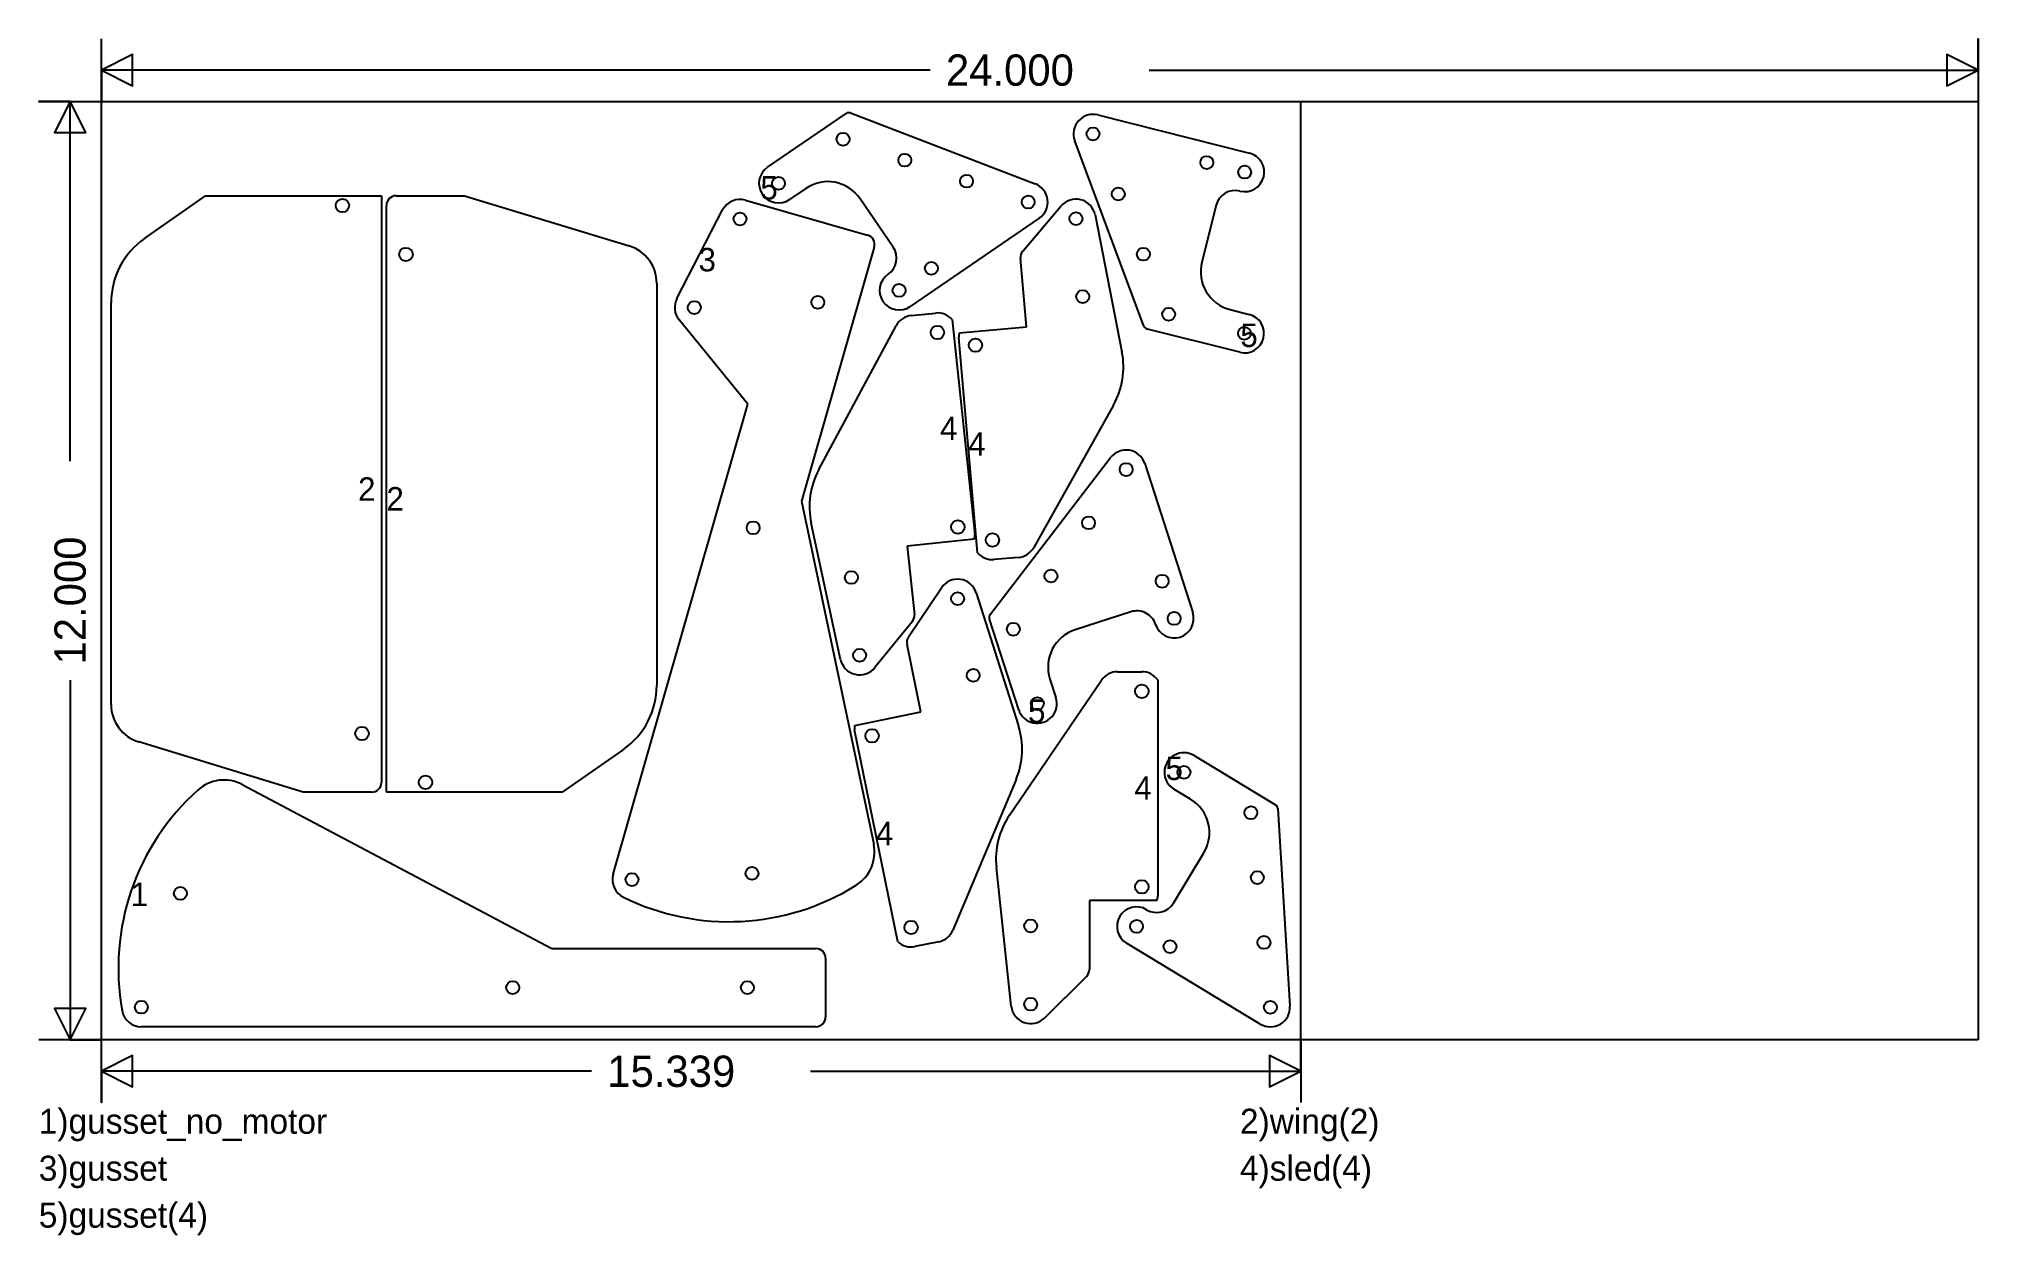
# Model space of a CAD drawing. Extents: x -0.8 to 24, y -2.5 to 12.8.
import ezdxf

# ---------------------------------------------------------------- set-up
doc = ezdxf.new("R2010")
doc.units = 0
doc.layers.add('1', color=1, linetype='CONTINUOUS')
doc.layers.add('251', color=251, linetype='CONTINUOUS')

msp = doc.modelspace()

# ---------------------------------------------------------------- linework, layer by layer
at = {"layer": '1', "color": 7}
for p, q in [((8.5184, 11.1578), (9.5231, 11.845)), ((9.5808, 11.8518), (11.9417, 10.9455)), ((12.7421, 11.8262), (14.6816, 11.338)), ((13.3326, 9.1274), (12.4469, 11.4962)), ((0.5514, 10.2461), (1.3328, 10.7932)), ((1.3328, 10.7932), (3.5825, 10.7932)), ((3.5825, 10.7932), (3.5825, 3.2932)), ((3.645, 3.1682), (3.645, 10.6682)), ((3.77, 10.7932), (4.645, 10.7932)), ((4.645, 10.7932), (6.7484, 10.1513)), ((8.2358, 10.7367), (9.7979, 10.2888)), ((9.007, 10.8863), (8.8007, 10.7451)), ((10.1254, 10.1368), (9.702, 10.7559)), ((14.2561, 10.6717), (14.073, 9.9444)), ((7.3599, 9.4784), (7.9448, 10.6111)), ((11.9933, 10.5057), (10.3425, 9.3766)), ((11.7823, 10.0855), (12.2713, 10.6619)), ((12.7072, 10.5484), (13.0512, 8.799)), ((9.8836, 10.1342), (8.9533, 6.8899)), ((11.83, 9.1153), (11.7531, 9.9938)), ((7.1024, 9.673), (7.1024, 4.5345)), ((0.125, 4.2884), (0.125, 9.4269)), ((8.2677, 8.1268), (7.3883, 9.2058)), ((10.3561, 9.2609), (10.665, 9.2934)), ((10.8789, 9.2098), (11.1677, 6.4613)), ((14.4359, 9.3374), (14.6783, 9.2764)), ((9.174, 7.2922), (10.162, 9.1307)), ((11.2043, 6.2298), (10.9635, 8.983)), ((10.9719, 9.0402), (11.83, 9.1153)), ((14.5563, 8.7915), (13.3759, 9.0887)), ((6.5449, 2.1189), (8.2677, 8.1268)), ((12.9424, 8.1173), (11.9225, 6.2965)), ((11.3667, 5.4383), (12.9062, 7.4447)), ((13.3425, 7.3692), (13.9563, 5.4657)), ((8.9533, 6.8899), (9.8759, 2.5049)), ((9.4516, 4.8657), (9.0771, 6.6088)), ((11.1603, 6.4039), (10.3037, 6.3139)), ((10.3037, 6.3139), (10.3959, 5.4369)), ((11.7261, 6.1696), (11.4167, 6.1425)), ((10.3207, 5.1523), (10.7413, 5.7803)), ((11.1873, 5.7169), (11.7271, 4.0176)), ((13.1657, 5.4735), (12.4519, 5.2433)), ((10.3683, 5.3446), (9.8894, 4.7598)), ((11.7303, 4.2226), (11.3568, 5.3811)), ((10.4779, 4.1936), (10.3021, 5.0578)), ((11.6128, 2.8733), (12.7875, 4.5984)), ((12.1295, 4.614), (12.2062, 4.3761)), ((12.9942, 4.7077), (13.3047, 4.7077)), ((13.5087, 4.6022), (13.5087, 1.8385)), ((9.6338, 4.0219), (10.4779, 4.1936)), ((2.5825, 3.1682), (0.479, 3.8101)), ((10.1829, 1.2559), (9.6319, 3.9641)), ((6.676, 3.7153), (5.8946, 3.1682)), ((13.9724, 3.6359), (15.0143, 3.0066)), ((1.8003, 3.265), (5.7611, 1.1695)), ((11.6962, 3.328), (10.8889, 1.4034)), ((3.4575, 3.1682), (2.5825, 3.1682)), ((5.8946, 3.1682), (3.645, 3.1682)), ((13.9279, 3.0786), (13.7139, 3.2079)), ((15.0444, 2.957), (15.1988, 0.4327)), ((13.7097, 1.7502), (14.0975, 2.3922)), ((11.6352, 0.431), (11.445, 2.2038)), ((13.4954, 1.7822), (12.634, 1.7822)), ((12.634, 1.7822), (12.634, 0.9004)), ((10.7082, 1.2551), (10.4039, 1.1932)), ((5.7611, 1.1695), (9.1361, 1.1695)), ((9.2611, 1.0445), (9.2611, 0.2945)), ((14.82, 0.2035), (13.108, 1.2374)), ((12.5969, 0.8115), (12.0596, 0.2799)), ((9.1361, 0.1695), (0.5111, 0.1695))]:
    msp.add_line(p, q, dxfattribs=at)
for centre, radius in [((12.6811, 11.5837), 0.0825), ((9.4849, 11.516), 0.0825), ((10.274, 11.2481), 0.0825), ((14.1357, 11.2176), 0.0825), ((14.6206, 11.0955), 0.0825), ((8.6595, 10.9515), 0.0825), ((11.0631, 10.9801), 0.0825), ((3.0825, 10.6682), 0.086), ((11.8521, 10.7121), 0.0825), ((13.0032, 10.8152), 0.0825), ((8.1669, 10.4964), 0.0825), ((12.4619, 10.5002), 0.0825), ((3.895, 10.0432), 0.086), ((10.614, 9.8653), 0.0825), ((13.3254, 10.0466), 0.0825), ((7.5821, 9.3637), 0.0835), ((9.1618, 9.4309), 0.0825), ((10.2013, 9.583), 0.0825), ((12.5491, 9.504), 0.0825), ((13.6475, 9.2781), 0.0825), ((10.6911, 9.0448), 0.086), ((11.1771, 8.882), 0.086), ((14.6173, 9.034), 0.0825), ((13.1046, 7.2925), 0.0825), ((8.3349, 6.5471), 0.0825), ((10.9524, 6.5585), 0.086), ((11.395, 6.3916), 0.086), ((12.6235, 6.612), 0.0825), ((9.5915, 5.9127), 0.0825), ((12.1424, 5.9316), 0.0825), ((10.949, 5.6412), 0.0825), ((13.5649, 5.8649), 0.0825), ((13.7183, 5.389), 0.0825), ((11.6614, 5.2511), 0.0825), ((9.696, 4.9182), 0.0825), ((11.1484, 4.6612), 0.0825), ((13.3047, 4.4577), 0.086), ((11.9683, 4.2994), 0.0825), ((3.3325, 3.9182), 0.086), ((9.8556, 3.888), 0.086), ((13.8432, 3.4219), 0.0825), ((4.145, 3.2932), 0.086), ((14.6992, 2.9049), 0.0825), ((6.7853, 2.05), 0.0825), ((8.3205, 2.13), 0.0825), ((13.3047, 1.9577), 0.086), ((14.7825, 2.0758), 0.0825), ((1.0111, 1.8732), 0.0825), ((10.354, 1.4382), 0.086), ((11.8837, 1.4577), 0.0825), ((13.2373, 1.4514), 0.0825), ((13.6653, 1.1929), 0.0825), ((14.8659, 1.2466), 0.0825), ((5.2611, 0.6695), 0.0825), ((8.2611, 0.6695), 0.0825), ((0.5111, 0.4195), 0.0825), ((11.8837, 0.4577), 0.0825), ((14.9493, 0.4175), 0.0825)]:
    msp.add_circle(centre, radius, dxfattribs=at)
for centre, radius, start, end in [((9.5584, 11.7934), 0.0625, 68.9991, 124.3715), ((12.6811, 11.5837), 0.25, 75.8714, 200.5), ((14.6205, 11.0955), 0.25, 255.8863, 75.8567), ((8.6595, 10.9515), 0.25, 124.3716, 304.3714), ((9.2893, 10.4736), 0.5, 34.3716, 124.3715), ((11.8521, 10.7121), 0.25, 304.3717, 69), ((3.77, 10.6682), 0.125, 90, 180), ((8.1669, 10.4964), 0.25, 73.9999, 152.69), ((12.4619, 10.5002), 0.25, 11.1228, 139.6891), ((14.4985, 10.6107), 0.25, 75.8719, 165.8715), ((1.125, 9.4269), 1, 125, 180), ((9.7634, 10.1686), 0.125, 343.9998, 73.9997), ((6.6024, 9.673), 0.5, 0, 73.0281), ((9.9191, 9.9957), 0.25, 304.3714, 34.3714), ((11.8776, 10.0047), 0.125, 139.6893, 185.0002), ((14.5579, 9.8223), 0.5, 165.8714, 255.8715), ((10.2014, 9.583), 0.25, 124.3864, 304.3568), ((7.5821, 9.3637), 0.25, 152.69, 219.1821), ((10.3822, 9.0123), 0.25, 95.9997, 151.7452), ((10.6911, 9.0448), 0.25, 41.3136, 95.9999), ((14.6173, 9.034), 0.25, 255.8716, 75.8714), ((11.088, 8.9939), 0.125, 158.2534, 184.9998), ((13.3911, 9.1493), 0.0625, 200.4998, 255.8717), ((12.07, 8.606), 1, 330.7453, 11.1227), ((13.1046, 7.2925), 0.25, 17.8716, 142.5), ((10.0548, 6.8189), 1, 151.7453, 192.1228), ((11.0434, 6.4482), 0.125, 339.2536, 6.0002), ((11.395, 6.3916), 0.25, 220.3138, 274.9999), ((11.7044, 6.4186), 0.25, 274.9999, 330.7452), ((10.949, 5.6412), 0.25, 17.6226, 146.1894), ((13.2425, 5.2356), 0.25, 17.8716, 107.8718), ((13.7183, 5.3891), 0.25, 197.8865, 17.8566), ((10.2716, 5.4238), 0.125, 320.6889, 6.0002), ((11.4163, 5.4003), 0.0625, 142.4997, 197.8714), ((12.6054, 4.7675), 0.5, 107.8715, 197.8716), ((10.4246, 5.0827), 0.125, 146.1891, 191.5), ((9.696, 4.9182), 0.25, 192.1228, 320.6893), ((6.1024, 4.5345), 1, 305, 360), ((12.9942, 4.4577), 0.25, 90, 145.7453), ((13.3047, 4.4577), 0.25, 35.3136, 90), ((0.625, 4.2884), 0.5, 180, 253.0281), ((11.9683, 4.2994), 0.25, 197.8716, 17.8716), ((9.7544, 3.989), 0.125, 164.754, 191.5), ((10.774, 3.7148), 1, 337.2453, 17.6228), ((13.8432, 3.4219), 0.25, 58.8715, 238.8716), ((1.5664, 2.823), 0.5, 62.1188, 131.9983), ((3.4575, 3.2932), 0.125, 270, 360), ((3.2839, 0.9155), 3.0668, 131.9984, 190.1412), ((13.6695, 2.6506), 0.5, 328.8715, 58.8715), ((14.982, 2.9531), 0.0625, 3.4996, 58.8709), ((12.4393, 2.3105), 1, 145.7453, 186.1228), ((9.3866, 2.402), 0.5, 302.0016, 11.8812), ((6.7853, 2.05), 0.25, 164, 243.8588), ((8.0263, 4.5787), 3.0668, 243.8588, 302.0016), ((13.4957, 1.8794), 0.25, 238.8716, 328.8715), ((13.3837, 1.8385), 0.125, 333.2537, 360), ((13.2373, 1.4514), 0.25, 58.8863, 238.8568), ((10.354, 1.4382), 0.25, 226.8136, 281.5), ((10.6584, 1.5001), 0.25, 281.4998, 337.2452), ((9.1361, 1.0445), 0.125, 0, 90), ((12.509, 0.9004), 0.125, 314.6893, 360), ((0.5111, 0.4195), 0.25, 190.1412, 270), ((9.1361, 0.2945), 0.125, 270, 360), ((11.8837, 0.4577), 0.25, 186.1228, 314.6891), ((14.9493, 0.4175), 0.25, 238.8715, 3.5)]:
    msp.add_arc(centre, radius, start, end, dxfattribs=at)
at = {"layer": '251', "color": 9}
for p, q in [((0, 0), (0, 12)), ((0, 12), (24, 12)), ((24, 12), (24, 0)), ((24, 0), (0, 0))]:
    msp.add_line(p, q, dxfattribs=at)
at = {"layer": '251', "color": 11}
for p, q in [((15.3386, 0), (15.3386, 12)), ((15.3386, 12), (24, 12)), ((24, 12), (24, 0)), ((24, 0), (15.3386, 0))]:
    msp.add_line(p, q, dxfattribs=at)
at = {"layer": '251', "color": 12}
for points in [[(10.6, 12.4), (0, 12.4), (0.4, 12.2), (0.4, 12.6), (0, 12.4), (0, 12), (0, 12.8)], [(13.4, 12.4), (24, 12.4), (23.6, 12.6), (23.6, 12.2), (24, 12.4), (24, 12.8), (24, 12)], [(-0.4, 7.4), (-0.4, 12), (-0.6, 11.6), (-0.2, 11.6), (-0.4, 12), (-0.8, 12), (0, 12)], [(-0.4, 4.6), (-0.4, 0), (-0.2, 0.4), (-0.6, 0.4), (-0.4, 0), (0, 0), (-0.8, 0)], [(6.2693, -0.4), (0, -0.4), (0.4, -0.6), (0.4, -0.2), (0, -0.4), (0, -0.8), (0, 0)], [(9.0693, -0.4), (15.3386, -0.4), (14.9386, -0.2), (14.9386, -0.6), (15.3386, -0.4), (15.3386, 0), (15.3386, -0.8)]]:
    msp.add_lwpolyline(points, dxfattribs=at)

# ---------------------------------------------------------------- texts
for s, p in [('24.000', (10.8, 12.2)), ('15.339', (6.4693, -0.6))]:
    msp.add_text(s, height=0.4, dxfattribs=at).set_placement(p)
at = {"layer": '251', "color": 13}
for s, height, p in [('5', 0.3, (8.427, 10.745)), ('3', 0.3, (7.6356, 9.8259)), ('5', 0.3, (14.5643, 8.8596)), ('4', 0.3, (10.7241, 7.6699)), ('4', 0.3, (11.0833, 7.4695)), ('2', 0.3, (3.2825, 6.8932)), ('2', 0.3, (3.645, 6.7682)), ('5', 0.3, (11.849, 4.0542)), ('5', 0.3, (13.6076, 3.3236)), ('4', 0.3, (13.2087, 3.0703)), ('4', 0.3, (9.9044, 2.4899)), ('1', 0.3, (0.3749, 1.7117)), ('1)gusset_no_motor', 0.32, (-0.8, -1.2)), ('2)wing(2)', 0.32, (14.56, -1.2)), ('3)gusset', 0.32, (-0.8, -1.8)), ('4)sled(4)', 0.32, (14.56, -1.8)), ('5)gusset(4)', 0.32, (-0.8, -2.4))]:
    msp.add_text(s, height=height, dxfattribs=at).set_placement(p)
at = {"layer": '251', "color": 12}
msp.add_text('12.000', height=0.4, rotation=90, dxfattribs=at).set_placement((-0.2, 4.8))

doc.saveas('drawing.dxf')
